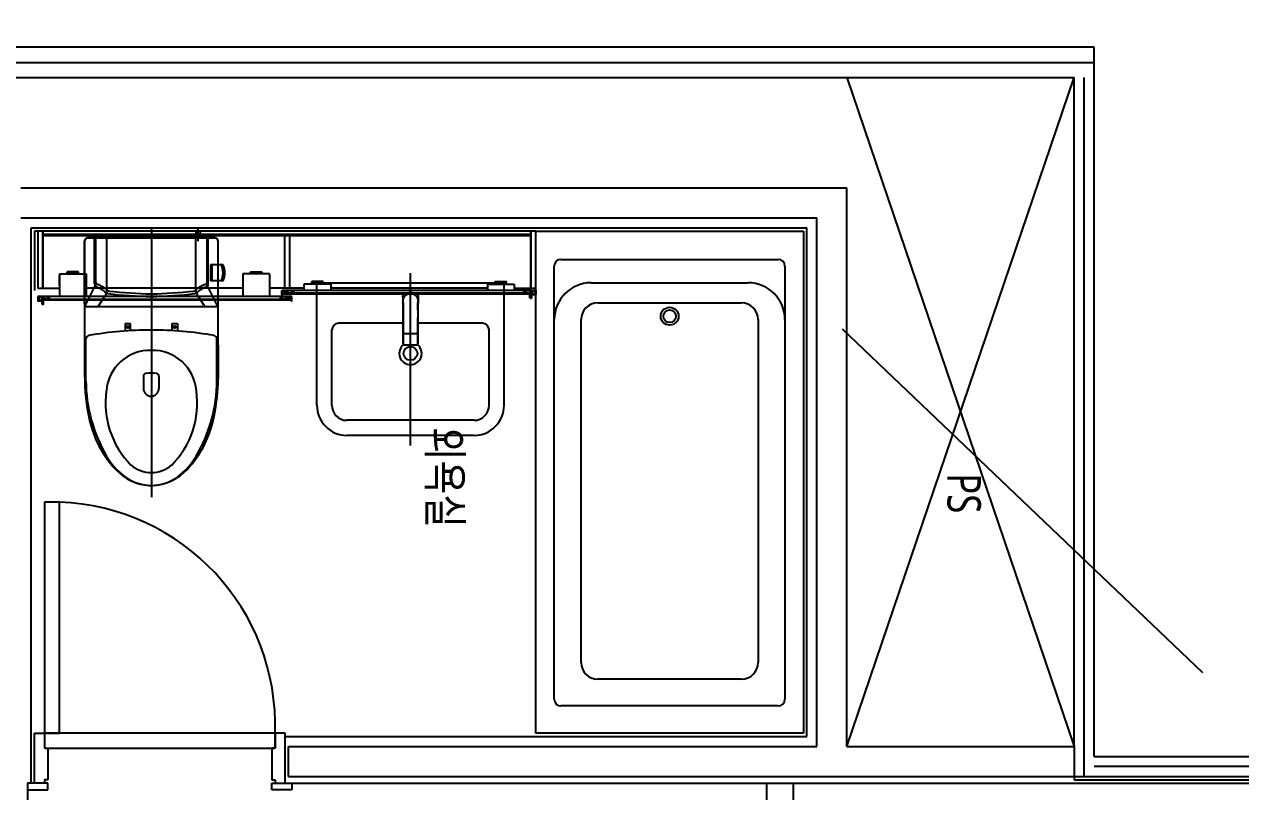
# Model space of a CAD drawing. Header units: millimetres. Extents: x 238075 to 303070, y -258150 to -205841.
# Drawn here: x 247803 to 251441, y -231066 to -228773 of the extents above; entities that cross this region are included whole.
import ezdxf
from ezdxf.enums import TextEntityAlignment as Align

# ---------------------------------------------------------------- set-up
doc = ezdxf.new("R2010")
doc.units = ezdxf.units.MM
doc.header["$LTSCALE"] = 200
doc.layers.add('L4', color=4, linetype='Continuous')
doc.layers.add('아파트', color=253, linetype='Continuous')
doc.styles.add('맑은고딕', font='malgun.ttf', dxfattribs={"width": 0.8})

msp = doc.modelspace()

# ---------------------------------------------------------------- linework, layer by layer
at = {"layer": 'L4'}
for p, q in [((251002.6, -228841.2, 54985.4), (244852.6, -228841.2, 54985.4)), ((251002.6, -230961.2, 54985.4), (251002.6, -228841.2, 54985.4)), ((244942.6, -228886.2), (251002.6, -228886.2)), ((244942.6, -228931.2), (250942.6, -228931.2)), ((250262.6, -230931.2), (250942.6, -228931.2)), ((250262.6, -228931.2), (250942.6, -230931.2)), ((250942.6, -230931.2), (250942.6, -228931.2)), ((250972.6, -231021.2), (250972.6, -228931.2)), ((247792.6, -229261.2), (250262.6, -229261.2)), ((250262.6, -230931.2), (250262.6, -229261.2)), ((247792.6, -229351.2), (250172.6, -229351.2)), ((250172.6, -230931.2), (250172.6, -229351.2)), ((247822.6, -229381.2), (250142.6, -229381.2)), ((247822.6, -231041.2), (247822.6, -229381.2)), ((247832.6, -229391.2), (247832.6, -229511.2)), ((249332.6, -229391.2, 0), (247832.6, -229391.2, 0)), ((247832.6, -229391.2, 0), (247832.6, -229391.2, 0)), ((247832.6, -229391.2, 0), (247832.6, -229568.4, 0)), ((247857.6, -229391.2, 0), (247842.6, -229391.2, 0)), ((247842.6, -229391.2, 0), (247842.6, -229561.2, 0)), ((249317.6, -229391.2, 0), (247857.6, -229391.2, 0)), ((247857.6, -229391.2, 0), (247857.6, -229561.2, 0)), ((247857.6, -229561.2, 0), (247857.6, -229391.2, 0)), ((249317.6, -229401.1, 0), (247857.6, -229401.1, 0)), ((249317.6, -229404.6, 0), (247857.6, -229404.6, 0)), ((248182.6, -229384.2, 0), (248182.6, -230186.4, 0)), ((248312, -229403, 0), (248312, -229401.1, 0)), ((248312, -229401.1, 0), (248333.5, -229401.1, 0)), ((248315, -229405.4, 0), (248322.8, -229405.4, 0)), ((248316.7, -229401.1, 0), (248316.7, -229390.9, 0)), ((248316.7, -229390.9, 0), (248328.7, -229390.9, 0)), ((248318.6, -229405.4, 0), (248318.6, -229411.1, 0)), ((248322.8, -229421.1, 0), (248322.8, -229378.5, 0)), ((248330.5, -229405.4, 0), (248322.8, -229405.4, 0)), ((248326.9, -229405.4, 0), (248326.9, -229411.1, 0)), ((248328.7, -229390.9, 0), (248328.7, -229401.1, 0)), ((248333.5, -229403, 0), (248333.5, -229401.1, 0)), ((248580.6, -229404.6, 0), (248580.6, -229561.2, 0)), ((248580.6, -229404.6, 0), (248580.6, -229561.2, 0)), ((248595.6, -229404.6, 0), (248595.6, -229561.2, 0)), ((248595.6, -229404.6, 0), (248595.6, -229561.2, 0)), ((249317.6, -229561.2, 0), (249317.6, -229391.2, 0)), ((249332.6, -229391.2, 0), (249317.6, -229391.2, 0)), ((249317.6, -229391.2, 0), (249317.6, -229561.2, 0)), ((249332.6, -229561.2, 0), (249332.6, -229391.2, 0)), ((249332.6, -230891.2), (249332.6, -229391.2)), ((249332.6, -229391.2), (250132.6, -229391.2)), ((250132.6, -229391.2), (250132.6, -230891.2)), ((250142.6, -230901.2), (250142.6, -229381.2)), ((247982.7, -229608.2, 0), (247982.7, -229421.1, 0)), ((247992.7, -229411.1, 0), (248372.4, -229411.1, 0)), ((248012.7, -229548.6, 0), (248012.7, -229411.1, 0)), ((248016.1, -229543.1, 0), (248016.1, -229411.1, 0)), ((248049.9, -229566.1, 0), (248049.9, -229411.1, 0)), ((248315.4, -229566.1, 0), (248315.4, -229411.1, 0)), ((248349.1, -229543.1, 0), (248349.1, -229411.1, 0)), ((248352.6, -229548.6, 0), (248352.6, -229411.1, 0)), ((248382.4, -229491.1, 0), (248382.4, -229421.1, 0)), ((249407.7, -229475.1), (249732.6, -229475.1)), ((249732.6, -229475.1), (250057.5, -229475.1)), ((247907.6, -229518.6, 0), (247987.6, -229518.6, 0)), ((247907.6, -229518.6, 0), (247907.6, -229585.6, 0)), ((247964.5, -229512.4, 0), (247930.7, -229512.4, 0)), ((247964.5, -229517.3, 0), (247930.7, -229517.3, 0)), ((247944.9, -229518.6, 0), (247944.9, -229517.3, 0)), ((247950.3, -229518.6, 0), (247950.3, -229517.3, 0)), ((247987.6, -229518.6, 0), (247987.6, -229585.6, 0)), ((248359.8, -229491.1, 0), (248359.8, -229539.5, 0)), ((248397.8, -229491.1, 0), (248359.8, -229491.1, 0)), ((248362.3, -229491.1, 0), (248362.3, -229539.5, 0)), ((248363.3, -229491.1, 0), (248363.3, -229539.5, 0)), ((248536.1, -229518.3, 0), (248456.1, -229518.3, 0)), ((248456.1, -229518.3, 0), (248456.1, -229585.6, 0)), ((248479.2, -229512.1, 0), (248513, -229512.1, 0)), ((248479.2, -229517, 0), (248513, -229517, 0)), ((248493.4, -229518.3, 0), (248493.4, -229517, 0)), ((248498.8, -229518.3, 0), (248498.8, -229517, 0)), ((248536.1, -229518.3, 0), (248536.1, -229585.6, 0)), ((248957.6, -230031.2), (248957.6, -229516.2)), ((249387.7, -230790.1), (249387.7, -229495.1)), ((250077.5, -229495.1), (250077.5, -230790.1)), ((247907.6, -229553.1, 0), (247907.5, -229553.2, 0)), ((247907.6, -229553.1, 0), (247907.6, -229523.3, 0)), ((247985.1, -229613.8, 0), (248017.5, -229548.6, 0)), ((248380.2, -229613.8, 0), (248347.8, -229548.6, 0)), ((248397.8, -229539.5, 0), (248359.8, -229539.5, 0)), ((248382.4, -229608.9, 0), (248382.4, -229539.5, 0)), ((248639.1, -229549.1, 0), (248639.1, -229567.8, 0)), ((248719.1, -229549.1, 0), (248639.1, -229549.1, 0)), ((248696, -229541.1, 0), (248662.2, -229541.1, 0)), ((248696, -229546, 0), (248662.2, -229546, 0)), ((248676.4, -229549.1, 0), (248676.4, -229546, 0)), ((249237.6, -229546.2), (248677.6, -229546.2)), ((248677.6, -229911.2), (248677.6, -229546.2)), ((248681.8, -229549.1, 0), (248681.8, -229546, 0)), ((248719.1, -229549.1, 0), (248719.1, -229567.8, 0)), ((249187.6, -229549.1, 0), (249267.6, -229549.1, 0)), ((249187.6, -229549.1, 0), (249187.6, -229567.8, 0)), ((249210.7, -229541.1, 0), (249244.5, -229541.1, 0)), ((249210.7, -229546, 0), (249244.5, -229546, 0)), ((249224.9, -229549.1, 0), (249224.9, -229546, 0)), ((249230.3, -229549.1, 0), (249230.3, -229546, 0)), ((249237.6, -229911.2), (249237.6, -229546.2)), ((249267.6, -229549.1, 0), (249267.6, -229567.8, 0)), ((249267.6, -229554, 0), (249267.7, -229554.1, 0)), ((249497.7, -229545.1), (249732.6, -229545.1)), ((249732.6, -229545.1), (249967.5, -229545.1)), ((247842.6, -229561.2, 0), (247857.6, -229561.2, 0)), ((247855.4, -229585.6, 0), (247842.7, -229585.6, 0)), ((247842.7, -229585.6, 0), (247842.7, -229594.8, 0)), ((247843.9, -229594.7, 0), (247843.9, -229586.7, 0)), ((247843.9, -229586.7, 0), (247847.4, -229586.7, 0)), ((247847.4, -229586.7, 0), (247847.4, -229588.7, 0)), ((247847.4, -229588.7, 0), (247848.6, -229588.7, 0)), ((247848.6, -229588.7, 0), (247848.6, -229586.7, 0)), ((247848.6, -229586.7, 0), (247854.2, -229586.7, 0)), ((247854.2, -229586.7, 0), (247854.2, -229597.7, 0)), ((248601.2, -229585.6, 0), (247855.4, -229585.6, 0)), ((247855.4, -229588.6, 0), (247855.4, -229585.6, 0)), ((247860.4, -229588.6, 0), (247855.4, -229588.6, 0)), ((247855.4, -229593.3, 0), (247855.4, -229589.8, 0)), ((247855.4, -229589.8, 0), (247860.4, -229589.8, 0)), ((247857.6, -229561.2, 0), (247907.6, -229561.2, 0)), ((247860.4, -229589.8, 0), (247860.4, -229588.6, 0)), ((247877.7, -229588.6, 0), (247871.5, -229588.6, 0)), ((247871.5, -229588.6, 0), (247871.5, -229589.8, 0)), ((247871.5, -229589.8, 0), (247876.5, -229589.8, 0)), ((247876.5, -229589.8, 0), (247876.5, -229593.3, 0)), ((247877.7, -229594.4, 0), (247877.7, -229588.6, 0)), ((248456.1, -229561.2, 0), (247987.6, -229561.2, 0)), ((248023.1, -229616.2, 0), (248043, -229585.2, 0)), ((248342.1, -229616.2, 0), (248322.2, -229585.2, 0)), ((248639.1, -229561.2, 0), (248536.1, -229561.2, 0)), ((248573.9, -229588.6, 0), (248567.7, -229588.6, 0)), ((248567.7, -229588.6, 0), (248567.7, -229594.4, 0)), ((248568.9, -229593.3, 0), (248568.9, -229589.8, 0)), ((248568.9, -229589.8, 0), (248573.9, -229589.8, 0)), ((248572.7, -229579.7, 0), (248572.7, -229567.8, 0)), ((248572.7, -229567.8, 0), (248574.2, -229567.8, 0)), ((248573.9, -229589.8, 0), (248573.9, -229588.6, 0)), ((249319.9, -229567.8, 0), (248574.2, -229567.8, 0)), ((248574.2, -229567.8, 0), (248574.2, -229570.8, 0)), ((248574.2, -229570.8, 0), (248576.2, -229570.8, 0)), ((248576.2, -229572, 0), (248574.2, -229572, 0)), ((248574.2, -229572, 0), (248574.2, -229575.5, 0)), ((248574.2, -229575.5, 0), (248584.2, -229575.5, 0)), ((249319.9, -229576.6, 0), (248574.2, -229576.6, 0)), ((248574.2, -229576.6, 0), (249319.9, -229576.6, 0)), ((248574.2, -229579.4, 0), (248574.2, -229576.6, 0)), ((248607.7, -229576.6, 0), (248574.2, -229576.6, 0)), ((248574.2, -229576.6, 0), (248574.2, -229580, 0)), ((249319.9, -229579.4, 0), (248574.2, -229579.4, 0)), ((248574.2, -229580, 0), (248575.7, -229580, 0)), ((248575.7, -229581.2, 0), (248574.2, -229581.2, 0)), ((248575.7, -229580, 0), (248575.7, -229581.2, 0)), ((248576.2, -229570.8, 0), (248576.2, -229572, 0)), ((248581.2, -229572, 0), (248581.2, -229570.8, 0)), ((248581.2, -229570.8, 0), (248590.4, -229570.8, 0)), ((248584.2, -229572, 0), (248581.2, -229572, 0)), ((248584.2, -229575.5, 0), (248584.2, -229572, 0)), ((248594.2, -229588.6, 0), (248585, -229588.6, 0)), ((248585, -229588.6, 0), (248585, -229589.8, 0)), ((248585, -229589.8, 0), (248590, -229589.8, 0)), ((248590.4, -229572, 0), (248585.4, -229572, 0)), ((248585.4, -229572, 0), (248585.4, -229575.5, 0)), ((248585.4, -229575.5, 0), (248606.5, -229575.5, 0)), ((248590, -229589.8, 0), (248590, -229593.3, 0)), ((248590.4, -229570.8, 0), (248590.4, -229572, 0)), ((248591.2, -229593.3, 0), (248591.2, -229589.8, 0)), ((248591.2, -229589.8, 0), (248594.2, -229589.8, 0)), ((248594.2, -229589.8, 0), (248594.2, -229588.6, 0)), ((248601.2, -229588.6, 0), (248599.2, -229588.6, 0)), ((248599.2, -229588.6, 0), (248599.2, -229589.8, 0)), ((248599.2, -229589.8, 0), (248601.2, -229589.8, 0)), ((248602.7, -229585.6, 0), (248601.2, -229585.6, 0)), ((248601.2, -229585.6, 0), (248601.2, -229588.6, 0)), ((248601.2, -229589.8, 0), (248601.2, -229593.3, 0)), ((248601.5, -229572, 0), (248601.5, -229570.8, 0)), ((248601.5, -229570.8, 0), (248607.7, -229570.8, 0)), ((248606.5, -229572, 0), (248601.5, -229572, 0)), ((248602.7, -229597.5, 0), (248602.7, -229585.6, 0)), ((248606.5, -229575.5, 0), (248606.5, -229572, 0)), ((248607.7, -229570.8, 0), (248607.7, -229576.6, 0)), ((249187.6, -229561.2, 0), (248719.1, -229561.2, 0)), ((248934.6, -229587), (248934.6, -229604)), ((248957.6, -229740.6), (248957.6, -229567)), ((248980.6, -229587), (248980.6, -229604)), ((249267.6, -229561.2, 0), (249317.6, -229561.2, 0)), ((249297.6, -229576.6, 0), (249297.6, -229570.8, 0)), ((249297.6, -229570.8, 0), (249303.8, -229570.8, 0)), ((249319.9, -229576.6, 0), (249297.6, -229576.6, 0)), ((249303.8, -229572, 0), (249298.8, -229572, 0)), ((249298.8, -229572, 0), (249298.8, -229575.5, 0)), ((249298.8, -229575.5, 0), (249319.9, -229575.5, 0)), ((249303.8, -229570.8, 0), (249303.8, -229572, 0)), ((249314.9, -229572, 0), (249314.9, -229570.8, 0)), ((249314.9, -229570.8, 0), (249319.9, -229570.8, 0)), ((249319.9, -229572, 0), (249314.9, -229572, 0)), ((249314.9, -229589.7, 0), (249314.9, -229580, 0)), ((249314.9, -229580, 0), (249319.9, -229580, 0)), ((249316.1, -229589, 0), (249316.1, -229581.2, 0)), ((249316.1, -229581.2, 0), (249318.7, -229581.2, 0)), ((249318.4, -229591.2, 0), (249316.4, -229591.2, 0)), ((249317.7, -229590, 0), (249317.1, -229590, 0)), ((249317.6, -229561.2, 0), (249332.6, -229561.2, 0)), ((249318.7, -229581.2, 0), (249318.7, -229589, 0)), ((249319.9, -229570.8, 0), (249319.9, -229567.8, 0)), ((249319.9, -229567.8, 0), (249332.6, -229567.8, 0)), ((249319.9, -229575.5, 0), (249319.9, -229572, 0)), ((249319.9, -229576.6, 0), (249319.9, -229579.4, 0)), ((249319.9, -229580, 0), (249319.9, -229576.6, 0)), ((249331.1, -229581.2, 0), (249319.9, -229581.2, 0)), ((249319.9, -229581.2, 0), (249319.9, -229589.7, 0)), ((249326.7, -229569, 0), (249321.1, -229569, 0)), ((249321.1, -229569, 0), (249321.1, -229580, 0)), ((249321.1, -229580, 0), (249326.7, -229580, 0)), ((249326.7, -229571, 0), (249326.7, -229569, 0)), ((249327.9, -229571, 0), (249326.7, -229571, 0)), ((249326.7, -229580, 0), (249326.7, -229577, 0)), ((249326.7, -229577, 0), (249327.9, -229577, 0)), ((249331.4, -229569, 0), (249327.9, -229569, 0)), ((249327.9, -229569, 0), (249327.9, -229571, 0)), ((249327.9, -229577, 0), (249327.9, -229580, 0)), ((249327.9, -229580, 0), (249330.4, -229580, 0)), ((249331.4, -229577, 0), (249331.4, -229569, 0)), ((249331.4, -229579, 0), (249331.4, -229577, 0)), ((249332.6, -229567.8, 0), (249332.6, -229577, 0)), ((249332.6, -229577, 0), (249332.6, -229579.7, 0)), ((247842.7, -229594.8, 0), (247842.7, -229597.5, 0)), ((247843.9, -229596.7, 0), (247843.9, -229594.7, 0)), ((247844.2, -229599, 0), (247855.4, -229599, 0)), ((247847.4, -229597.7, 0), (247844.9, -229597.7, 0)), ((247848.6, -229594.7, 0), (247847.4, -229594.7, 0)), ((247847.4, -229594.7, 0), (247847.4, -229597.7, 0)), ((247848.6, -229597.7, 0), (247848.6, -229594.7, 0)), ((247854.2, -229597.7, 0), (247848.6, -229597.7, 0)), ((247876.5, -229593.3, 0), (247855.4, -229593.3, 0)), ((247855.4, -229594.4, 0), (248601.2, -229594.4, 0)), ((247855.4, -229597.2, 0), (247855.4, -229594.4, 0)), ((247855.4, -229597.8, 0), (247855.4, -229594.4, 0)), ((247855.4, -229594.4, 0), (247877.7, -229594.4, 0)), ((248601.2, -229597.2, 0), (247855.4, -229597.2, 0)), ((247860.4, -229597.8, 0), (247855.4, -229597.8, 0)), ((247855.4, -229599, 0), (247855.4, -229607.5, 0)), ((247859.2, -229598.9, 0), (247856.6, -229598.9, 0)), ((247856.6, -229598.9, 0), (247856.6, -229606.7, 0)), ((247856.9, -229609, 0), (247858.9, -229609, 0)), ((247857.6, -229607.7, 0), (247858.2, -229607.7, 0)), ((247859.2, -229606.7, 0), (247859.2, -229598.9, 0)), ((247860.4, -229607.5, 0), (247860.4, -229597.8, 0)), ((247990.7, -229616.2, 0), (248374.5, -229616.2, 0)), ((248567.7, -229594.4, 0), (248601.2, -229594.4, 0)), ((248590, -229593.3, 0), (248568.9, -229593.3, 0)), ((248601.2, -229593.3, 0), (248591.2, -229593.3, 0)), ((248601.2, -229597.8, 0), (248599.7, -229597.8, 0)), ((248599.7, -229597.8, 0), (248599.7, -229599, 0)), ((248599.7, -229599, 0), (248601.2, -229599, 0)), ((248601.2, -229594.4, 0), (248601.2, -229597.2, 0)), ((248601.2, -229594.4, 0), (248601.2, -229597.8, 0)), ((248935.2, -229606.2), (248935.3, -229606.4)), ((248980.1, -229606.2), (248980.2, -229606)), ((249517.7, -229605.1), (249947.5, -229605.1)), ((248935.6, -229650.1), (248935.6, -229650.1)), ((248935.6, -229650.1), (248935.6, -229650.1)), ((248935.6, -229685.2), (248935.6, -229650.1)), ((248979.6, -229650.1), (248979.7, -229650.1)), ((248979.6, -229650.1), (248979.6, -229652.1)), ((248979.6, -229652.1), (248979.6, -229660.1)), ((248979.6, -229660.1), (248979.6, -229692.1)), ((248979.7, -229650.1), (248979.7, -229650.1)), ((249467.7, -230680.1), (249467.7, -229655.1)), ((249997.5, -229655.1), (249997.5, -230680.1)), ((248104.6, -229666.4, 0), (248104.6, -229689.3, 0)), ((248104.6, -229666.4, 0), (248120.6, -229666.4, 0)), ((248120.6, -229688.2, 0), (248120.6, -229666.4, 0)), ((248244.6, -229666.4, 0), (248260.6, -229666.4, 0)), ((248244.6, -229688.2, 0), (248244.6, -229666.4, 0)), ((248260.6, -229666.4, 0), (248260.6, -229689.3, 0)), ((248722.6, -229911.2), (248722.6, -229686.2)), ((248935.6, -229666.2), (248742.6, -229666.2)), ((248935.6, -229717.2), (248935.6, -229685.2)), ((248935.6, -229696.5), (248935.6, -229709.7)), ((248940.7, -229696.5), (248974.7, -229696.5)), ((248979.6, -229692.1), (248979.6, -229727.2)), ((249172.6, -229666.2), (248979.7, -229666.2)), ((249192.6, -229911.2), (249192.6, -229686.2)), ((251327.6, -230711.2, 0), (250250, -229683.6, 0)), ((247986.8, -229837.7, 0), (247986.7, -229712.7, 0)), ((248378.5, -229837.7, 0), (248378.6, -229712.7, 0)), ((248935.6, -229709.7), (248935.6, -229725.6)), ((248935.6, -229725.2), (248935.6, -229717.2)), ((248935.6, -229727.2), (248935.6, -229725.2)), ((248938.6, -229730.3), (248976.6, -229730.3)), ((248159, -229825, 0), (248159, -229861.4, 0)), ((248205.1, -229824.9, 0), (248205.1, -229861.4, 0)), ((249147.6, -229956.2), (248767.6, -229956.2)), ((249147.6, -230001.2), (248767.6, -230001.2)), ((247907.6, -230201.2), (247862.6, -230201.2)), ((247862.6, -230201.2), (247862.6, -230891.2)), ((247907.6, -230891.2), (247907.6, -230201.2)), ((249947.5, -230730.1), (249517.7, -230730.1)), ((250057.5, -230810.1), (249407.7, -230810.1)), ((247832.6, -231041.2), (247832.6, -230891.2)), ((247832.6, -230891.2), (247862.6, -230891.2)), ((247862.6, -230891.2), (247907.6, -230891.2)), ((247862.6, -230891.2), (247862.6, -230936.2)), ((248552.6, -230891.2), (247862.6, -230891.2)), ((247862.6, -230891.2), (247862.6, -230936.2)), ((248582.6, -230891.2), (248552.6, -230891.2)), ((248552.6, -230891.2), (248552.6, -230936.2)), ((248552.6, -230936.2), (248552.6, -230891.2)), ((248582.6, -231041.2), (248582.6, -230891.2)), ((248582.6, -230901.2), (250142.6, -230901.2)), ((250132.6, -230891.2), (249332.6, -230891.2)), ((247862.6, -230936.2), (247872.6, -230936.2)), ((247862.6, -230936.2), (248552.6, -230936.2)), ((247872.6, -230936.2), (247872.6, -231031.2)), ((248552.6, -230936.2), (248542.6, -230936.2)), ((248542.6, -230936.2), (248542.6, -231031.2)), ((248592.6, -231021.2), (248592.6, -230931.2)), ((248592.6, -230931.2), (250172.6, -230931.2)), ((250262.6, -230931.2), (250942.6, -230931.2)), ((250942.6, -230931.2), (250942.6, -231021.2)), ((251002.6, -230961.2, 54985.4), (252402.6, -230961.2, 54985.4)), ((252342.6, -230991.2), (251002.6, -230991.2)), ((247812.6, -231041.2), (247812.6, -231121.2)), ((247872.6, -231041.2), (247812.6, -231041.2)), ((247812.6, -231041.2), (247812.6, -231061.2)), ((247862.6, -231041.2), (247832.6, -231041.2)), ((247872.6, -231031.2), (247862.6, -231031.2)), ((247862.6, -231031.2), (247862.6, -231041.2)), ((247872.6, -231061.2), (247872.6, -231041.2)), ((248542.6, -231031.2), (248552.6, -231031.2)), ((248542.6, -231061.2), (248542.6, -231041.2)), ((248542.6, -231041.2), (248602.6, -231041.2)), ((248552.6, -231031.2), (248552.6, -231041.2)), ((248552.6, -231041.2), (248582.6, -231041.2)), ((248592.6, -231021.2), (250942.6, -231021.2)), ((248602.6, -231041.2), (252322.6, -231041.2)), ((248602.6, -231041.2), (248602.6, -231061.2)), ((250022.6, -231041.2), (250022.6, -231451.2)), ((250102.6, -231041.2), (250102.6, -231451.2)), ((250942.6, -231021.2), (250942.6, -231031.2)), ((250942.6, -231021.2), (252342.6, -231021.2)), ((250942.6, -231031.2), (252332.6, -231031.2)), ((247812.6, -231061.2), (247872.6, -231061.2)), ((248602.6, -231061.2), (248542.6, -231061.2))]:
    msp.add_line(p, q, dxfattribs=at)
at = {"layer": 'L4', "extrusion": (0, 0, -1)}
for p, q in [((247982.7, -229421.1, 0), (247982.4, -229749.6, 0)), ((247982.8, -229420.5, 0), (247982.7, -229421.1, 0)), ((247982.9, -229419.3, 0), (247982.8, -229420.5, 0)), ((247983.1, -229418.3, 0), (247982.9, -229419.3, 0)), ((247983.5, -229417.2, 0), (247983.1, -229418.3, 0)), ((247983.9, -229416.4, 0), (247983.5, -229417.2, 0)), ((247984.7, -229415.1, 0), (247983.9, -229416.4, 0)), ((247985.5, -229414.3, 0), (247984.7, -229415.1, 0)), ((247986.6, -229413.2, 0), (247985.5, -229414.3, 0)), ((247987.8, -229412.4, 0), (247986.6, -229413.2, 0)), ((247989, -229411.8, 0), (247987.8, -229412.4, 0)), ((247990.2, -229411.5, 0), (247989, -229411.8, 0)), ((247991.4, -229411.2, 0), (247990.2, -229411.5, 0)), ((247992.7, -229411.1, 0), (247991.4, -229411.2, 0)), ((248372.4, -229411.1, 0), (247992.7, -229411.1, 0)), ((248373.3, -229411.2, 0), (248372.4, -229411.1, 0)), ((248374.8, -229411.4, 0), (248373.3, -229411.2, 0)), ((248376.4, -229412, 0), (248374.8, -229411.4, 0)), ((248377.8, -229412.7, 0), (248376.4, -229412, 0)), ((248379, -229413.6, 0), (248377.8, -229412.7, 0)), ((248380.3, -229415, 0), (248379, -229413.6, 0)), ((248381.2, -229416.4, 0), (248380.3, -229415, 0)), ((248381.9, -229417.9, 0), (248381.2, -229416.4, 0)), ((248382.3, -229419.6, 0), (248381.9, -229417.9, 0)), ((248382.4, -229421.1, 0), (248382.3, -229419.6, 0)), ((248382.6, -229679.3, 0), (248382.4, -229421.1, 0)), ((248383.2, -229781.8, 0), (248382.6, -229679.3, 0)), ((247982.4, -229749.6, 0), (247982.2, -229803.3, 0)), ((247982.2, -229803.3, 0), (247983.6, -229853.4, 0)), ((248383, -229815.1, 0), (248383.2, -229781.8, 0)), ((248381.9, -229848.9, 0), (248383, -229815.1, 0)), ((247983.6, -229853.4, 0), (247984.8, -229871.8, 0)), ((247984.8, -229871.8, 0), (247986.7, -229889.3, 0)), ((248379.1, -229886.8, 0), (248380.4, -229871.9, 0)), ((248380.4, -229871.9, 0), (248381.9, -229848.9, 0)), ((247986.7, -229889.3, 0), (247989.5, -229914.7, 0)), ((247989.5, -229914.7, 0), (247993.1, -229935.5, 0)), ((248372.4, -229933.2, 0), (248375.3, -229916.3, 0)), ((248375.3, -229916.3, 0), (248377.5, -229899.8, 0)), ((248377.5, -229899.8, 0), (248379.1, -229886.8, 0)), ((247993.1, -229935.5, 0), (247998.9, -229960.7, 0)), ((248367.1, -229957.9, 0), (248370.3, -229943.9, 0)), ((248370.3, -229943.9, 0), (248372.4, -229933.2, 0)), ((247998.9, -229960.7, 0), (248005.3, -229983.4, 0)), ((248005.3, -229983.4, 0), (248015.7, -230011.1, 0)), ((248356.4, -229993.3, 0), (248362.4, -229975.4, 0)), ((248362.4, -229975.4, 0), (248367.1, -229957.9, 0)), ((248015.7, -230011.1, 0), (248025.9, -230032.5, 0)), ((248337.1, -230037, 0), (248343.2, -230024.8, 0)), ((248343.2, -230024.8, 0), (248350.6, -230008.6, 0)), ((248350.6, -230008.6, 0), (248356.4, -229993.3, 0)), ((248025.9, -230032.5, 0), (248038.4, -230054.5, 0)), ((248038.4, -230054.5, 0), (248050.5, -230072.5, 0)), ((248310.8, -230078.2, 0), (248324.6, -230058.3, 0)), ((248324.6, -230058.3, 0), (248331.5, -230046.8, 0)), ((248331.5, -230046.8, 0), (248337.1, -230037, 0)), ((248050.5, -230072.5, 0), (248068.2, -230094.9, 0)), ((248068.2, -230094.9, 0), (248078.9, -230106.4, 0)), ((248288.6, -230104, 0), (248295.1, -230097.2, 0)), ((248295.1, -230097.2, 0), (248304.3, -230086.4, 0)), ((248304.3, -230086.4, 0), (248310.8, -230078.2, 0)), ((248078.9, -230106.4, 0), (248096.8, -230121.7, 0)), ((248096.8, -230121.7, 0), (248110, -230130.7, 0)), ((248110, -230130.7, 0), (248124.5, -230138.4, 0)), ((248236.1, -230140.2, 0), (248244.4, -230136.5, 0)), ((248244.4, -230136.5, 0), (248253.9, -230131.4, 0)), ((248253.9, -230131.4, 0), (248261.5, -230126.6, 0)), ((248261.5, -230126.6, 0), (248269.8, -230120.7, 0)), ((248269.8, -230120.7, 0), (248281.2, -230111.3, 0)), ((248281.2, -230111.3, 0), (248288.6, -230104, 0)), ((248124.5, -230138.4, 0), (248138.7, -230143.8, 0)), ((248138.7, -230143.8, 0), (248149.8, -230146.8, 0)), ((248149.8, -230146.8, 0), (248161.8, -230149.1, 0)), ((248161.8, -230149.1, 0), (248175.2, -230150.7, 0)), ((248175.2, -230150.7, 0), (248182.6, -230150.8, 0)), ((248182.6, -230150.8, 0), (248189.4, -230150.6, 0)), ((248189.4, -230150.6, 0), (248197.7, -230150, 0)), ((248197.7, -230150, 0), (248204.9, -230149, 0)), ((248204.9, -230149, 0), (248218.2, -230146.1, 0)), ((248218.2, -230146.1, 0), (248227.6, -230143.4, 0)), ((248227.6, -230143.4, 0), (248236.1, -230140.2, 0))]:
    msp.add_line(p, q, dxfattribs=at)
at = {"layer": 'L4'}
for centre, radius in [((249732.6, -229645.1), 26.7), ((249732.6, -229645.1), 18.7), ((248112.6, -229677, 0), 3.72), ((248252.6, -229677, 0), 3.72), ((248957.6, -229756.2), 20.5)]:
    msp.add_circle(centre, radius, dxfattribs=at)
for centre, radius, start, end in [((248315, -229402.4, 0), 3.06, 190.9536, 270), ((248330.5, -229402.4, 0), 3.06, 270, 349.0464), ((247992.7, -229421.1, 0), 10, 90, 180), ((248372.4, -229421.1, 0), 10, 0, 90), ((249407.7, -229495.1), 20, 90, 180), ((250057.5, -229495.1), 20, 0, 90), ((247935.4, -229514.8, 0), 5.3, 152.4784, 207.5216), ((247959.8, -229514.8, 0), 5.3, 332.4784, 27.5216), ((248335.9, -229515.3, 0), 61, 336.6423, 23.3577), ((248335.9, -229515.3, 0), 63, 337.4254, 22.5746), ((248335.3, -229515.3, 0), 67, 338.8402, 21.1598), ((248483.9, -229514.5, 0), 5.3, 152.4784, 207.5216), ((248508.3, -229514.5, 0), 5.3, 332.4784, 27.5216), ((248022.7, -229548.6, 0), 10, 180, 249.8249), ((248023.9, -229543, 0), 7.7, 178.6945, 250.8909), ((247989.8, -229638, 0), 93.3, 49.3622, 70.3443), ((248375.5, -229638, 0), 93.3, 109.6557, 130.6378), ((248341.4, -229543, 0), 7.7, 289.1091, 1.3055), ((248342.6, -229548.6, 0), 10, 290.1751, 0), ((248666.9, -229543.5, 0), 5.3, 152.4784, 207.5216), ((248691.3, -229543.5, 0), 5.3, 332.4784, 27.5216), ((249215.4, -229543.5, 0), 5.3, 152.4784, 207.5216), ((249239.8, -229543.5, 0), 5.3, 332.4784, 27.5216), ((249497.7, -229655.1), 110, 90, 180), ((249967.5, -229655.1), 110, 0, 90), ((247989.8, -229638, 0), 85.3, 47.9309, 69.8249), ((248019.9, -229566.1, 0), 30, 320.4737, 0), ((248053.6, -229567.3, 0), 10, 227.9309, 263.0233), ((248057.1, -229559.7, 0), 10, 229.3622, 263.1456), ((248195.2, -228410.8, 0), 1175.2, 263.0233, 269.3888), ((248195.2, -228410.8, 0), 1167.2, 263.1456, 269.3846), ((248170.1, -228410.8, 0), 1167.2, 270.6154, 276.8544), ((248170.1, -228410.8, 0), 1175.2, 270.6112, 276.9767), ((248308.2, -229559.7, 0), 10, 276.8544, 310.6378), ((248311.6, -229567.3, 0), 10, 276.9767, 312.0691), ((248345.4, -229566.1, 0), 30, 180, 219.5263), ((248375.5, -229638, 0), 85.3, 110.1751, 132.0691), ((248574.2, -229579.7, 0), 1.5, 180, 270), ((249316.4, -229589.7, 0), 1.5, 180, 270), ((249317.1, -229589, 0), 1, 180, 270), ((249317.7, -229589, 0), 1, 270, 0), ((249318.4, -229589.7, 0), 1.5, 270, 0), ((249330.4, -229579, 0), 1, 270, 0), ((249331.1, -229579.7, 0), 1.5, 270, 0), ((247844.2, -229597.5, 0), 1.5, 180, 270), ((247844.9, -229596.7, 0), 1, 180, 270), ((247856.9, -229607.5, 0), 1.5, 180, 270), ((247857.6, -229606.7, 0), 1, 180, 270), ((247858.2, -229606.7, 0), 1, 270, 0), ((247858.9, -229607.5, 0), 1.5, 270, 0), ((247990.7, -229608.2, 0), 8, 179.8587, 270), ((248374.6, -229608.4, 0), 7.79, 269.3709, 356.116), ((248601.2, -229597.5, 0), 1.5, 270, 0), ((249517.7, -229655.1), 50, 90, 180), ((249947.5, -229655.1), 50, 0, 90), ((248180.7, -230731.8, 0), 1045.5, 89.8948, 100.2383), ((248184.6, -230731.8, 0), 1045.5, 79.7617, 90.1052), ((248742.6, -229686.2), 20, 90, 180), ((249172.6, -229686.2), 20, 0, 90), ((247996.7, -229712.8, 0), 10, 100.3446, 179.596), ((248368.6, -229712.8, 0), 10, 0.404, 79.6554), ((248957.6, -229756.2), 33.5, 128.0396, 51.9609), ((248178.6, -229878, 0), 131, 88.3057, 175.7544), ((248186.7, -229878, 0), 131, 4.2456, 91.6943), ((248437.6, -229835.2, 0), 450.8, 180.326, 210.4015), ((248167.6, -229825, 0), 8.57, 101.4193, 180), ((248182.4, -229898.7, 0), 83.8, 79.2317, 101.4193), ((248196.5, -229824.9, 0), 8.57, 0, 79.2317), ((247927.7, -229835.2, 0), 450.8, 329.5985, 359.674), ((248308.9, -229904.8, 0), 263.5, 172.1101, 224.6284), ((248182, -229861.1, 0), 23, 180.7437, 359.2563), ((248056.3, -229904.8, 0), 263.5, 315.3716, 7.8899), ((248767.6, -229911.2), 90, 180, 270), ((248767.6, -229911.2), 45, 180, 270), ((249147.6, -229911.2), 90, 270, 0), ((249147.6, -229911.2), 45, 270, 0), ((248220.6, -229965, 0), 198, 209.7667, 234.2389), ((248144.7, -229965, 0), 198, 305.7611, 330.2333), ((248182.6, -230017.7, 0), 94.6, 229.4521, 310.5479), ((248182.6, -230017.8, 0), 133, 234.2389, 270), ((248182.6, -230017.8, 0), 133, 270, 305.7611), ((247885.1, -230868.7), 667.9, 358.0694, 88.0694), ((249517.7, -230680.1), 50, 180, 270), ((249947.5, -230680.1), 50, 270, 0), ((249407.7, -230790.1), 20, 180, 270), ((250057.5, -230790.1), 20, 270, 0)]:
    msp.add_arc(centre, radius, start, end, dxfattribs=at)
for points, knots in [([(248934.6, -229587), (248934.6, -229586), (248934.9, -229584.1), (248936.1, -229581.5), (248938, -229579.3), (248939.6, -229578.3), (248941.8, -229577.2), (248944.6, -229576.2), (248948.9, -229575), (248953.2, -229574.3), (248956.2, -229574.1), (248959.1, -229574.1), (248962.1, -229574.3), (248966.4, -229575), (248970.7, -229576.2), (248973.4, -229577.2), (248975.6, -229578.3), (248977.3, -229579.3), (248979.1, -229581.5), (248980.4, -229584.1), (248980.6, -229586), (248980.6, -229587)], [0, 0, 0, 0, 0.048341, 0.096682, 0.145024, 0.193365, 0.193365, 0.270024, 0.346682, 0.423341, 0.5, 0.5, 0.576659, 0.653318, 0.729976, 0.806635, 0.806635, 0.854976, 0.903318, 0.951659, 1, 1, 1, 1]), ([(248935.7, -229599.1), (248935.7, -229597.9), (248935.8, -229596), (248936.4, -229593.6), (248937.1, -229591.2), (248938.1, -229589), (248939.4, -229586.9), (248940.8, -229584.9), (248942.5, -229583.1), (248944.4, -229581.5), (248946.5, -229580.1), (248948.7, -229579), (248951, -229578.1), (248953.4, -229577.5), (248955.8, -229577.1), (248958.3, -229577.1), (248960.8, -229577.2), (248963.2, -229577.7), (248965.6, -229578.5), (248967.8, -229579.5), (248970, -229580.8), (248971.9, -229582.3), (248973.7, -229584), (248975.3, -229585.9), (248976.7, -229587.9), (248977.8, -229590.1), (248978.7, -229592.4), (248979.3, -229594.8), (248979.6, -229596.8), (248979.7, -229598.3), (248979.7, -229599.1)], [0, 0, 0, 0, 0.052873, 0.080098, 0.107323, 0.160209, 0.187447, 0.214686, 0.267424, 0.294581, 0.321738, 0.374503, 0.401673, 0.428843, 0.481677, 0.508884, 0.536091, 0.588942, 0.616158, 0.643375, 0.696219, 0.723433, 0.750648, 0.803437, 0.830624, 0.857811, 0.910528, 0.937672, 0.964816, 1, 1, 1, 1]), ([(248937, -229591.6), (248937.1, -229591.3), (248937.5, -229590.2), (248938.2, -229588.8), (248938.9, -229587.6), (248939.2, -229587.2)], [0, 0, 0, 0, 0.1707368, 0.6861143, 1, 1, 1, 1]), ([(248976.1, -229587.2), (248976.4, -229587.6), (248976.8, -229588.2), (248977.1, -229588.9), (248977.2, -229589.1)], [0, 0, 0, 0, 0.69195, 1, 1, 1, 1]), ([(248934.6, -229604), (248934.6, -229604), (248934.7, -229604), (248934.7, -229604), (248934.7, -229604), (248934.7, -229604), (248934.8, -229604), (248934.8, -229604), (248934.9, -229604), (248934.9, -229603.9), (248935, -229603.9), (248935, -229603.8), (248935.1, -229603.8)], [0, 0, 0, 0, 0.051849, 0.106878, 0.165086, 0.226475, 0.291045, 0.358795, 0.508349, 0.717554, 0.868851, 1, 1, 1, 1]), ([(248935.2, -229606.2), (248935.1, -229606.1), (248935.1, -229606), (248935, -229605.7), (248934.9, -229605.5), (248934.8, -229605.3), (248934.8, -229605.1), (248934.7, -229604.9), (248934.7, -229604.6), (248934.7, -229604.4), (248934.6, -229604.2), (248934.6, -229604), (248934.6, -229604)], [0, 0, 0, 0, 0.101285, 0.201719, 0.301509, 0.400867, 0.500008, 0.599148, 0.698504, 0.798291, 0.89872, 1, 1, 1, 1]), ([(248935.1, -229603.8), (248935.1, -229603.8), (248935.1, -229603.8), (248935.1, -229603.7), (248935.2, -229603.7), (248935.2, -229603.7), (248935.2, -229603.6), (248935.2, -229603.6), (248935.2, -229603.6), (248935.2, -229603.7), (248935.2, -229603.7), (248935.2, -229603.7), (248935.2, -229603.8), (248935.2, -229603.9), (248935.3, -229604.2), (248935.3, -229604.6), (248935.3, -229605.1), (248935.3, -229605.8), (248935.3, -229607), (248935.4, -229608.8), (248935.4, -229611), (248935.4, -229613.4), (248935.4, -229616.1), (248935.5, -229619.1), (248935.5, -229622.4), (248935.5, -229625.9), (248935.5, -229629.7), (248935.6, -229633.5), (248935.6, -229637.6), (248935.6, -229641.7), (248935.6, -229645.2), (248935.6, -229647.6), (248935.6, -229649), (248935.6, -229649.7), (248935.6, -229650.1)], [0, 0, 0, 0, 0.040109, 0.092195, 0.134539, 0.146364, 0.158189, 0.164847, 0.172873, 0.182268, 0.19503, 0.206247, 0.218388, 0.230438, 0.254038, 0.278555, 0.302611, 0.326873, 0.374827, 0.423378, 0.471573, 0.519782, 0.568449, 0.616278, 0.664653, 0.712725, 0.760548, 0.808689, 0.856006, 0.904537, 0.952271, 0.976142, 0.986914, 1, 1, 1, 1]), ([(248935.3, -229606.4), (248935.3, -229606.4), (248935.3, -229606.3), (248935.2, -229606.3), (248935.2, -229606.2)], [0, 0, 0, 0, 0.066786, 1, 1, 1, 1]), ([(248935.3, -229605), (248935.3, -229605), (248935.3, -229605), (248935.3, -229605.4), (248935.3, -229606), (248935.3, -229606.7), (248935.3, -229607.3), (248935.3, -229607.5)], [0, 0, 0, 0, 0.166917, 0.3923, 0.648514, 0.861362, 1, 1, 1, 1]), ([(248935.7, -229690.7), (248935.7, -229687), (248935.7, -229679.7), (248935.7, -229668.6), (248935.7, -229657.4), (248935.7, -229646), (248935.7, -229634.5), (248935.7, -229622.8), (248935.7, -229611), (248935.7, -229603.1), (248935.7, -229599.1)], [0, 0, 0, 0, 0.123931, 0.247853, 0.37206, 0.496262, 0.621814, 0.747361, 0.873684, 1, 1, 1, 1]), ([(248979.7, -229598.9), (248979.7, -229598.9), (248979.7, -229599.1), (248979.7, -229599.2), (248979.7, -229599.4)], [0, 0, 0, 0, 0.20735, 1, 1, 1, 1]), ([(248979.7, -229599.1), (248979.7, -229603), (248979.7, -229610.7), (248979.7, -229622.3), (248979.7, -229633.8), (248979.7, -229645.3), (248979.7, -229656.7), (248979.7, -229668.2), (248979.7, -229679.5), (248979.7, -229687), (248979.7, -229690.7)], [0, 0, 0, 0, 0.123369, 0.246745, 0.370929, 0.495117, 0.621146, 0.747179, 0.873585, 1, 1, 1, 1]), ([(248979.7, -229627.2), (248979.7, -229627), (248979.8, -229625.5), (248979.8, -229623), (248979.8, -229619.8), (248979.8, -229616.9), (248979.9, -229614.2), (248979.9, -229611.8), (248979.9, -229610), (248979.9, -229609), (248979.9, -229608.6)], [0, 0, 0, 0, 0.031504, 0.175928, 0.320899, 0.464629, 0.608143, 0.752645, 0.897102, 1, 1, 1, 1]), ([(248979.9, -229608.6), (248979.9, -229608.4), (248979.9, -229607.7), (248980, -229606.7), (248980, -229605.6), (248980, -229604.9), (248980.1, -229604.6), (248980.1, -229604.7), (248980.2, -229604.6), (248980.2, -229604.6), (248980.3, -229604.5), (248980.3, -229604.4), (248980.4, -229604.3), (248980.5, -229604.1), (248980.6, -229604)], [0, 0, 0, 0, 0.014571, 0.06619, 0.118239, 0.170198, 0.236781, 0.303172, 0.369545, 0.435912, 0.502277, 0.568639, 0.634999, 1, 1, 1, 1]), ([(248980.2, -229606), (248980.2, -229606), (248980.2, -229605.9), (248980.2, -229605.7), (248980.1, -229605.6), (248980.1, -229605.6), (248980.1, -229605.5), (248980.1, -229605.5), (248980, -229605.5)], [0, 0, 0, 0, 0.03505, 0.518837, 0.645508, 0.772162, 0.898799, 1, 1, 1, 1]), ([(248980.6, -229604), (248980.6, -229604), (248980.6, -229604.2), (248980.6, -229604.4), (248980.6, -229604.6), (248980.6, -229604.9), (248980.5, -229605.1), (248980.4, -229605.5), (248980.3, -229605.8), (248980.2, -229606.1), (248980.1, -229606.2)], [0, 0, 0, 0, 0.100281, 0.200263, 0.300157, 0.400177, 0.500534, 0.667134, 0.833296, 1, 1, 1, 1]), ([(248935.6, -229650.1), (248935.6, -229651), (248935.6, -229652), (248935.6, -229653.9), (248935.6, -229654.9), (248935.6, -229657.8), (248935.6, -229659.7), (248935.6, -229665.5), (248935.6, -229669.4), (248935.6, -229677.1), (248935.6, -229681), (248935.6, -229688.7), (248935.6, -229692.6), (248935.6, -229696.5)], [0, 0, 0, 0, 0.0625, 0.0625, 0.125, 0.125, 0.25, 0.25, 0.5, 0.5, 0.75, 0.75, 1, 1, 1, 1]), ([(248979.7, -229696.5), (248979.7, -229692.6), (248979.7, -229688.7), (248979.7, -229681), (248979.7, -229677.1), (248979.7, -229669.4), (248979.7, -229665.5), (248979.7, -229659.7), (248979.7, -229657.8), (248979.7, -229654.9), (248979.7, -229653.9), (248979.7, -229652), (248979.7, -229651), (248979.7, -229650.1)], [0, 0, 0, 0, 0.25, 0.25, 0.5, 0.5, 0.75, 0.75, 0.875, 0.875, 0.9375, 0.9375, 1, 1, 1, 1]), ([(248935.7, -229690.8), (248935.7, -229690.8), (248935.7, -229691.2), (248935.8, -229691.8), (248936, -229692.8), (248936.3, -229693.6), (248936.8, -229694.4), (248937.3, -229695), (248937.9, -229695.5), (248938.5, -229696), (248939.2, -229696.3), (248940, -229696.5), (248940.5, -229696.5), (248940.7, -229696.5)], [0, 0, 0, 0, 0.011928, 0.129483, 0.247012, 0.3625, 0.462929, 0.559294, 0.651424, 0.740683, 0.826597, 0.918847, 1, 1, 1, 1]), ([(248974.7, -229696.5), (248974.9, -229696.5), (248975.3, -229696.5), (248976, -229696.3), (248976.7, -229696.1), (248977.3, -229695.7), (248977.9, -229695.2), (248978.5, -229694.5), (248978.9, -229693.8), (248979.3, -229693.1), (248979.5, -229692.2), (248979.7, -229691.4), (248979.7, -229690.9), (248979.7, -229690.7)], [0, 0, 0, 0, 0.06093, 0.147791, 0.234842, 0.323728, 0.414668, 0.509266, 0.607898, 0.711157, 0.818935, 0.930743, 1, 1, 1, 1]), ([(248979.6, -229725.6), (248979.6, -229721.2), (248979.6, -229716.8), (248979.6, -229712.4), (248979.7, -229707.1), (248979.7, -229701.8), (248979.7, -229696.5)], [0, 0, 0, 0, 0.0132561, 0.0132561, 0.0132561, 0.0291499, 0.0291499, 0.0291499, 0.0291499]), ([(248935.6, -229725.6), (248935.6, -229725.9), (248935.6, -229726.3), (248935.6, -229726.6), (248935.6, -229726.7), (248935.6, -229726.7), (248935.6, -229726.8), (248935.6, -229726.9), (248935.6, -229727.1), (248935.6, -229727.2)], [0.000015096, 0.000015096, 0.000015096, 0.000015096, 0.003154107, 0.003154107, 0.003154107, 0.003766434, 0.003766434, 0.003766434, 0.00525714, 0.00525714, 0.00525714, 0.00525714]), ([(248935.7, -229727.3), (248935.7, -229727.5), (248935.7, -229727.8), (248935.8, -229728.4), (248936.1, -229729), (248936.6, -229729.5), (248937.1, -229729.9), (248937.7, -229730.2), (248938.2, -229730.3), (248938.5, -229730.3), (248938.6, -229730.3)], [0, 0, 0, 0, 0.099091, 0.240451, 0.381393, 0.523117, 0.662179, 0.800272, 0.937036, 1, 1, 1, 1]), ([(248976.6, -229730.3), (248976.8, -229730.3), (248977.1, -229730.3), (248977.7, -229730.2), (248978.3, -229729.9), (248978.8, -229729.5), (248979.2, -229729), (248979.5, -229728.4), (248979.6, -229727.8), (248979.6, -229727.4), (248979.6, -229727.2)], [0, 0, 0, 0, 0.09334, 0.22511, 0.35691, 0.490062, 0.623344, 0.75881, 0.89618, 1, 1, 1, 1]), ([(248979.6, -229727.2), (248979.6, -229727), (248979.6, -229726.8), (248979.6, -229726.6), (248979.6, -229726.3), (248979.6, -229726), (248979.6, -229725.8), (248979.6, -229725.7), (248979.6, -229725.7), (248979.6, -229725.6)], [0.001051073, 0.001051073, 0.001051073, 0.001051073, 0.003154107, 0.003154107, 0.003154107, 0.005856485, 0.005856485, 0.005856485, 0.006293168, 0.006293168, 0.006293168, 0.006293168])]:
    msp.add_open_spline(points, degree=3, knots=knots, dxfattribs=at)
at = {"layer": '아파트'}
msp.add_circle((263075.4, -230841.1, 54985.4), 25000, dxfattribs=at)

# ---------------------------------------------------------------- texts
at = {"layer": 'L4', "style": '맑은고딕', "width": 0.8}
for s, p in [('외욕실', (249060.9, -230127)), ('PS', (250613.6, -230174.2))]:
    msp.add_text(s, height=100, rotation=270, dxfattribs=at).set_placement(p, align=Align.MIDDLE_CENTER)

doc.saveas('drawing.dxf')
